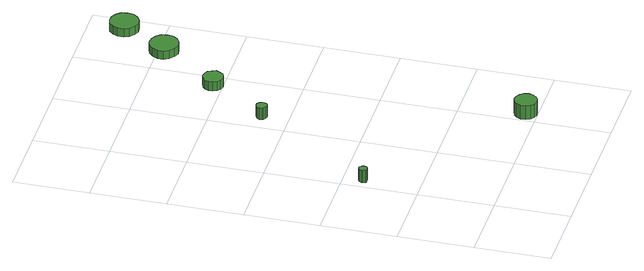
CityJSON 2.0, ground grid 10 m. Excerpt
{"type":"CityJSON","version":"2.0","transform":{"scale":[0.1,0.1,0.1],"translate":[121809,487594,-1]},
"CityObjects":{
"tree1":{"type":"SolitaryVegetationObject","attributes":{"function":"something"},"geometry":[{"type":"MultiSurface","lod":"1","boundaries":[[[0,1,2,3,4,5,6,7,8,9,10,11,12,13,14]],[[15,16,17,18,19,20,21,22,23,24,25,26,27,28,29]],[[0,29,28,1]],[[1,28,27,2]],[[2,27,26,3]],[[3,26,25,4]],[[4,25,24,5]],[[5,24,23,6]],[[6,23,22,7]],[[7,22,21,8]],[[8,21,20,9]],[[9,20,19,10]],[[10,19,18,11]],[[11,18,17,12]],[[12,17,16,13]],[[13,16,15,14]],[[14,15,29,0]]]}]},
"tree2":{"type":"SolitaryVegetationObject","attributes":{"function":"something"},"geometry":[{"type":"MultiSurface","lod":"1","boundaries":[[[30,31,32,33,34,35,36,37,38,39,40,41,42,43,44]],[[45,46,47,48,49,50,51,52,53,54,55,56,57,58,59]],[[30,59,58,31]],[[31,58,57,32]],[[32,57,56,33]],[[33,56,55,34]],[[34,55,54,35]],[[35,54,53,36]],[[36,53,52,37]],[[37,52,51,38]],[[38,51,50,39]],[[39,50,49,40]],[[40,49,48,41]],[[41,48,47,42]],[[42,47,46,43]],[[43,46,45,44]],[[44,45,59,30]]]}]},
"tree3":{"type":"SolitaryVegetationObject","attributes":{"function":"something"},"geometry":[{"type":"MultiSurface","lod":"1","boundaries":[[[60,61,62,63,64,65,66,67,68,69,70,71,72,73,74]],[[75,76,77,78,79,80,81,82,83,84,85,86,87,88,89]],[[60,89,88,61]],[[61,88,87,62]],[[62,87,86,63]],[[63,86,85,64]],[[64,85,84,65]],[[65,84,83,66]],[[66,83,82,67]],[[67,82,81,68]],[[68,81,80,69]],[[69,80,79,70]],[[70,79,78,71]],[[71,78,77,72]],[[72,77,76,73]],[[73,76,75,74]],[[74,75,89,60]]]}]},
"tree4":{"type":"SolitaryVegetationObject","attributes":{"function":"something"},"geometry":[{"type":"MultiSurface","lod":"1","boundaries":[[[90,91,92,93,94,95,96,97,98,99,100,101,102,103,104]],[[105,106,107,108,109,110,111,112,113,114,115,116,117,118,119]],[[90,119,118,91]],[[91,118,117,92]],[[92,117,116,93]],[[93,116,115,94]],[[94,115,114,95]],[[95,114,113,96]],[[96,113,112,97]],[[97,112,111,98]],[[98,111,110,99]],[[99,110,109,100]],[[100,109,108,101]],[[101,108,107,102]],[[102,107,106,103]],[[103,106,105,104]],[[104,105,119,90]]]}]},
"tree5":{"type":"SolitaryVegetationObject","attributes":{"function":"something"},"geometry":[{"type":"MultiSurface","lod":"1","boundaries":[[[120,121,122,123,124,125,126,127,128,129,130,131,132,133,134]],[[135,136,137,138,139,140,141,142,143,144,145,146,147,148,149]],[[120,149,148,121]],[[121,148,147,122]],[[122,147,146,123]],[[123,146,145,124]],[[124,145,144,125]],[[125,144,143,126]],[[126,143,142,127]],[[127,142,141,128]],[[128,141,140,129]],[[129,140,139,130]],[[130,139,138,131]],[[131,138,137,132]],[[132,137,136,133]],[[133,136,135,134]],[[134,135,149,120]]]}]},
"tree6":{"type":"SolitaryVegetationObject","attributes":{"function":"something"},"geometry":[{"type":"MultiSurface","lod":"1","boundaries":[[[150,151,152,153,154,155,156,157,158,159,160,161,162,163,164]],[[165,166,167,168,169,170,171,172,173,174,175,176,177,178,179]],[[150,179,178,151]],[[151,178,177,152]],[[152,177,176,153]],[[153,176,175,154]],[[154,175,174,155]],[[155,174,173,156]],[[156,173,172,157]],[[157,172,171,158]],[[158,171,170,159]],[[159,170,169,160]],[[160,169,168,161]],[[161,168,167,162]],[[162,167,166,163]],[[163,166,165,164]],[[164,165,179,150]]]}]}
},
"vertices":[
[19,174,26],[18,177,26],[17,178,26],[15,180,26],[13,180,26],[10,179,26],[9,178,26],[8,175,26],[8,173,26],[9,171,26],[10,169,26],[13,169,26],[15,169,26],[17,170,26],[18,172,26],[18,172,8],[17,170,8],[15,169,8],[13,169,8],[10,169,8],[9,171,8],[8,173,8],[8,175,8],[9,178,8],[10,179,8],[13,180,8],[15,180,8],[17,178,8],[18,177,8],[19,174,8],
[233,16,26],[232,22,26],[228,27,26],[223,30,26],[217,31,26],[211,29,26],[207,25,26],[204,19,26],[204,13,26],[207,7,26],[211,3,26],[217,1,26],[223,2,26],[228,5,26],[232,10,26],[232,10,6],[228,5,6],[223,2,6],[217,1,6],[211,3,6],[207,7,6],[204,13,6],[204,19,6],[207,25,6],[211,29,6],[217,31,6],[223,30,6],[228,27,6],[232,22,6],[233,16,6],
[131,335,25],[130,338,25],[129,340,25],[126,342,25],[123,342,25],[121,341,25],[118,339,25],[117,336,25],[117,333,25],[118,331,25],[121,329,25],[123,328,25],[126,328,25],[129,330,25],[130,332,25],[130,332,8],[129,330,8],[126,328,8],[123,328,8],[121,329,8],[118,331,8],[117,333,8],[117,336,8],[118,339,8],[121,341,8],[123,342,8],[126,342,8],[129,340,8],[130,338,8],[131,335,8],
[193,412,21],[191,418,21],[188,423,21],[183,425,21],[178,426,21],[172,424,21],[168,420,21],[166,415,21],[166,410,21],[168,404,21],[172,401,21],[178,399,21],[183,400,21],[188,402,21],[191,407,21],[191,407,8],[188,402,8],[183,400,8],[178,399,8],[172,401,8],[168,404,8],[166,410,8],[166,415,8],[168,420,8],[172,424,8],[178,426,8],[183,425,8],[188,423,8],[191,418,8],[193,412,8],
[259,492,20],[258,500,20],[253,506,20],[246,510,20],[238,511,20],[231,509,20],[225,503,20],[221,496,20],[221,488,20],[225,481,20],[231,476,20],[238,473,20],[246,474,20],[253,478,20],[258,484,20],[258,484,8],[253,478,8],[246,474,8],[238,473,8],[231,476,8],[225,481,8],[221,488,8],[221,496,8],[225,503,8],[231,509,8],[238,511,8],[246,510,8],[253,506,8],[258,500,8],[259,492,8],
[294,553,21],[293,561,21],[288,567,21],[281,571,21],[273,572,21],[266,570,21],[260,564,21],[257,557,21],[257,549,21],[260,542,21],[266,537,21],[273,534,21],[281,535,21],[288,539,21],[293,545,21],[293,545,9],[288,539,9],[281,535,9],[273,534,9],[266,537,9],[260,542,9],[257,549,9],[257,557,9],[260,564,9],[266,570,9],[273,572,9],[281,571,9],[288,567,9],[293,561,9],[294,553,9]
]}
